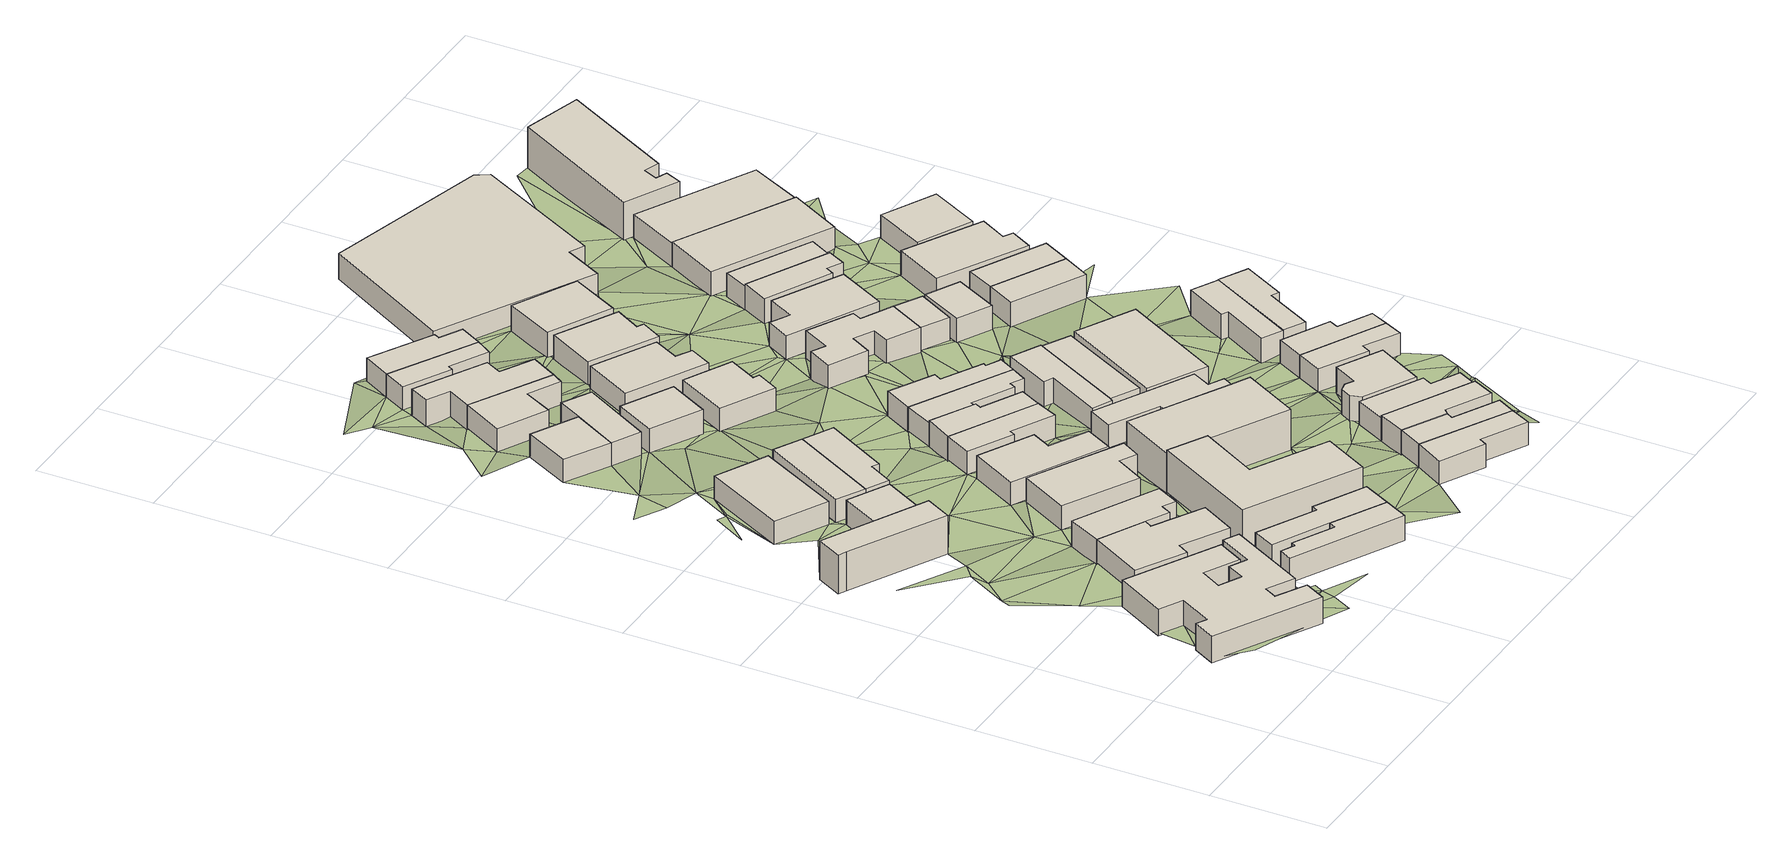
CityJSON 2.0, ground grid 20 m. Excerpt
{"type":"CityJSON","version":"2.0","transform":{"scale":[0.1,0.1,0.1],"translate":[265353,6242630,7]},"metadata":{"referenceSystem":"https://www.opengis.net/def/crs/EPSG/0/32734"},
"CityObjects":{
"building1":{"type":"Building","attributes":{"address":"33A Burns Road Salt River Cape Town","building":"house","building:levels":"1","footprint":{"type":"Polygon"},"plus_code":"CHXHX9X3+X7X","ground_height":12.56,"building_height":4.1,"roof_height":16.66},"geometry":[{"type":"Solid","lod":"1","boundaries":[[[[0,1,2,3]],[[1,4,5,2]],[[4,6,7,5]],[[6,8,9,7]],[[8,10,11,9]],[[10,12,13,11]],[[12,14,15,13]],[[14,16,17,15]],[[16,18,19,17]],[[18,20,21,19]],[[20,22,23,21]],[[22,24,25,23]],[[24,26,27,25]],[[26,28,29,27]],[[28,30,31,29]],[[30,32,33,31]],[[32,34,35,33]],[[34,36,37,35]],[[36,38,39,37]],[[38,0,3,39]],[[3,2,5,7,9,11,13,15,17,19,21,23,25,27,29,31,33,35,37,39]],[[38,36,34,32,30,28,26,24,22,20,18,16,14,12,10,8,6,4,1,0]]]]}]},
"building2":{"type":"Building","attributes":{"address":"12 Burns Road Salt River Cape Town","building":"house","building:levels":"2","footprint":{"type":"Polygon"},"plus_code":"CHX6X7XX+X3W","ground_height":11.12,"building_height":6.9,"roof_height":18.02},"geometry":[{"type":"Solid","lod":"1","boundaries":[[[[40,41,42,43,44,45]],[[41,46,47,43,42]],[[46,48,49,47]],[[48,50,51,49]],[[50,40,45,44,51]],[[44,43,47,49,51]],[[50,48,46,41,40]]]]}]},
"building3":{"type":"Building","attributes":{"address":"31 Burns Road Salt River Cape Town","building":"house","building:levels":"1","footprint":{"type":"Polygon"},"plus_code":"CJX3XFX7+XJW","ground_height":12.03,"building_height":4.1,"roof_height":16.13},"geometry":[{"type":"Solid","lod":"1","boundaries":[[[[52,53,54,55]],[[53,56,57,54]],[[56,58,59,57]],[[58,60,61,59]],[[60,62,63,61]],[[62,64,65,63]],[[64,66,67,65]],[[66,52,55,67]],[[55,54,57,59,61,63,65,67]],[[66,64,62,60,58,56,53,52]]]]}]},
"building4":{"type":"Building","attributes":{"address":"10 Burns Road Salt River Cape Town","building":"house","building:levels":"1","footprint":{"type":"Polygon"},"plus_code":"CHXMX8XG+X3X","ground_height":11.12,"building_height":4.1,"roof_height":15.22},"geometry":[{"type":"Solid","lod":"1","boundaries":[[[[68,69,70,71]],[[69,72,73,70]],[[72,74,75,73]],[[74,68,71,75]],[[71,70,73,75]],[[74,72,69,68]]]]}]},
"building5":{"type":"Building","attributes":{"address":"10 Tennyson Street Salt River Cape Town","building":"house","building:levels":"1","footprint":{"type":"Polygon"},"plus_code":"CHXGX3XG+XXX","ground_height":10.81,"building_height":4.1,"roof_height":14.91},"geometry":[{"type":"Solid","lod":"1","boundaries":[[[[76,77,78,79]],[[77,80,81,78]],[[80,82,83,81]],[[82,76,79,83]],[[79,78,81,83]],[[82,80,77,76]]]]}]},
"building6":{"type":"Building","attributes":{"address":"28 Salt River Cape Town","building":"house","building:levels":"1","footprint":{"type":"Polygon"},"plus_code":"CJXWX4X9+X8V","ground_height":12.88,"building_height":4.1,"roof_height":16.98},"geometry":[{"type":"Solid","lod":"1","boundaries":[[[[84,85,86,87]],[[85,88,89,86]],[[88,90,91,89]],[[90,92,93,91]],[[92,94,95,93]],[[94,96,97,95]],[[96,98,99,97]],[[98,84,87,99]],[[87,86,89,91,93,95,97,99]],[[98,96,94,92,90,88,85,84]]]]}]},
"building7":{"type":"Building","attributes":{"address":"29 Burns Road Salt River Cape Town","building":"house","building:levels":"1","footprint":{"type":"Polygon"},"plus_code":"CJX8XXX6+X9W","ground_height":12.03,"building_height":4.1,"roof_height":16.13},"geometry":[{"type":"Solid","lod":"1","boundaries":[[[[100,101,67,55]],[[101,102,103,67]],[[102,104,105,103]],[[104,106,107,105]],[[106,108,109,107]],[[108,110,111,109]],[[110,100,55,111]],[[55,67,103,105,107,109,111]],[[110,108,106,104,102,101,100]]]]}]},
"building8":{"type":"Building","attributes":{"address":"26 Coleridge Road Salt River Cape Town","building":"house","building:levels":"1","footprint":{"type":"Polygon"},"plus_code":"CJXXXWXH+X3W","ground_height":12.88,"building_height":4.1,"roof_height":16.98},"geometry":[{"type":"Solid","lod":"1","boundaries":[[[[84,112,113,87]],[[112,114,115,113]],[[114,116,117,115]],[[116,118,119,117]],[[118,120,121,119]],[[120,85,86,121]],[[85,84,87,86]],[[87,113,115,117,119,121,86]],[[85,120,118,116,114,112,84]]]]}]},
"building9":{"type":"Building","attributes":{"address":"12 Tennyson Street Salt River Cape Town","building":"house","building:levels":"1","footprint":{"type":"Polygon"},"plus_code":"CHXWX9X7+X2R","ground_height":10.81,"building_height":4.1,"roof_height":14.91},"geometry":[{"type":"Solid","lod":"1","boundaries":[[[[122,123,124,125]],[[123,126,127,124]],[[126,128,129,127]],[[128,122,125,129]],[[125,124,127,129]],[[128,126,123,122]]]]}]},
"building10":{"type":"Building","attributes":{"address":"3 Tennyson Street Salt River Cape Town","building":"house","building:levels":"1","footprint":{"type":"Polygon"},"plus_code":"CHXGX6X5+XQX","ground_height":9.76,"building_height":4.1,"roof_height":13.86},"geometry":[{"type":"Solid","lod":"1","boundaries":[[[[130,131,132,133]],[[131,134,135,132]],[[134,136,137,135]],[[136,130,133,137]],[[133,132,135,137]],[[136,134,131,130]]]]}]},
"building11":{"type":"Building","attributes":{"address":"14 Tennyson Street Salt River Cape Town","building":"house","building:levels":"1","footprint":{"type":"Polygon"},"plus_code":"CJX5XRXQ+X6R","ground_height":10.81,"building_height":4.1,"roof_height":14.91},"geometry":[{"type":"Solid","lod":"1","boundaries":[[[[138,139,129,125]],[[139,140,141,129]],[[140,142,143,141]],[[142,144,145,143]],[[144,146,147,145]],[[146,138,125,147]],[[125,129,141,143,145,147]],[[146,144,142,140,139,138]]]]}]},
"building12":{"type":"Building","attributes":{"address":"27 Burns Road Salt River Cape Town","building":"house","building:levels":"1","footprint":{"type":"Polygon"},"plus_code":"CJXJX3X4+X6X","ground_height":11.66,"building_height":4.1,"roof_height":15.76},"geometry":[{"type":"Solid","lod":"1","boundaries":[[[[148,149,150,151]],[[149,152,153,150]],[[152,154,155,153]],[[154,156,157,155]],[[156,158,159,157]],[[158,148,151,159]],[[151,150,153,155,157,159]],[[158,156,154,152,149,148]]]]}]},
"building13":{"type":"Building","attributes":{"address":"Coleridge Road Salt River Cape Town","building":"apartments","building:levels":"2","building:flats":"8","footprint":{"type":"Polygon"},"plus_code":"CJXXX3XQ+XJR","ground_height":12.58,"building_height":6.9,"roof_height":19.48},"geometry":[{"type":"Solid","lod":"1","boundaries":[[[[160,161,162,163,164,165]],[[161,166,167,163,162]],[[166,168,169,167]],[[168,170,171,169]],[[170,172,173,171]],[[172,160,165,164,173]],[[164,163,167,169,171,173]],[[172,170,168,166,161,160]]]]}]},
"building14":{"type":"Building","attributes":{"address":"5 Tennyson Street Salt River Cape Town","building":"house","building:levels":"1","footprint":{"type":"Polygon"},"plus_code":"CHXVX5XR+XPV","ground_height":9.76,"building_height":4.1,"roof_height":13.86},"geometry":[{"type":"Solid","lod":"1","boundaries":[[[[131,174,175,132]],[[174,176,177,175]],[[176,178,179,177]],[[178,134,135,179]],[[134,131,132,135]],[[132,175,177,179,135]],[[134,178,176,174,131]]]]}]},
"building15":{"type":"Building","attributes":{"address":"25 Burns Road Salt River Cape Town","building":"house","building:levels":"1","footprint":{"type":"Polygon"},"plus_code":"CJXPX3XJ+X2W","ground_height":11.1,"building_height":4.1,"roof_height":15.2},"geometry":[{"type":"Solid","lod":"1","boundaries":[[[[180,181,182,183]],[[181,184,185,182]],[[184,186,187,185]],[[186,188,189,187]],[[188,190,191,189]],[[190,180,183,191]],[[183,182,185,187,189,191]],[[190,188,186,184,181,180]]]]}]},
"building16":{"type":"Building","attributes":{"address":"9 Addison Road Salt River Cape Town","building":"house","building:levels":"1","footprint":{"type":"Polygon"},"plus_code":"CHXMXWX3+X4R","ground_height":9.49,"building_height":4.1,"roof_height":13.59},"geometry":[{"type":"Solid","lod":"1","boundaries":[[[[192,193,194,195]],[[193,196,197,194]],[[196,198,199,197]],[[198,200,201,199]],[[200,202,203,201]],[[202,192,195,203]],[[195,194,197,199,201,203]],[[202,200,198,196,193,192]]]]}]},
"building17":{"type":"Building","attributes":{"address":"7 Tennyson Street Salt River Cape Town","building":"house","building:levels":"1","footprint":{"type":"Polygon"},"plus_code":"CJX5XXXG+XXV","ground_height":9.98,"building_height":4.1,"roof_height":14.08},"geometry":[{"type":"Solid","lod":"1","boundaries":[[[[204,205,206,207]],[[205,208,209,206]],[[208,210,211,209]],[[210,204,207,211]],[[207,206,209,211]],[[210,208,205,204]]]]}]},
"building18":{"type":"Building","attributes":{"address":"23 Burns Road Salt River Cape Town","building":"house","building:levels":"1","footprint":{"type":"Polygon"},"plus_code":"CMX3X8XG+XVX","ground_height":11.1,"building_height":4.1,"roof_height":15.2},"geometry":[{"type":"Solid","lod":"1","boundaries":[[[[212,213,214,215]],[[213,216,217,214]],[[216,218,219,217]],[[218,220,221,219]],[[220,222,223,221]],[[222,212,215,223]],[[215,214,217,219,221,223]],[[222,220,218,216,213,212]]]]}]},
"building19":{"type":"Building","attributes":{"address":"7 Addison Road Salt River Cape Town","building":"house","building:levels":"1","footprint":{"type":"Polygon"},"plus_code":"CHXVXWXV+XPX","ground_height":9.49,"building_height":4.1,"roof_height":13.59},"geometry":[{"type":"Solid","lod":"1","boundaries":[[[[224,225,226,195]],[[225,227,228,226]],[[227,229,230,228]],[[229,231,232,230]],[[231,233,234,232]],[[233,235,236,234]],[[235,237,194,236]],[[237,224,195,194]],[[195,226,228,230,232,234,236,194]],[[237,235,233,231,229,227,225,224]]]]}]},
"building20":{"type":"Building","attributes":{"address":"18 Coleridge Road Salt River Cape Town","building":"civic","building:levels":"2","footprint":{"type":"Polygon"},"plus_code":"CMXMXGX2+X2W","ground_height":12,"building_height":6.9,"roof_height":18.9},"geometry":[{"type":"Solid","lod":"1","boundaries":[[[[238,239,240,241,242,243]],[[239,244,245,241,240]],[[244,246,165,245]],[[246,247,248,165]],[[247,249,250,248]],[[249,251,252,250]],[[251,238,243,242,252]],[[242,241,245,165,248,250,252]],[[251,249,247,246,244,239,238]]]]}]},
"building21":{"type":"Building","attributes":{"address":"21 Burns Road Salt River Cape Town","building":"house","building:levels":"1","footprint":{"type":"Polygon"},"plus_code":"CMX5XXXG+X9X","ground_height":11.12,"building_height":4.1,"roof_height":15.22},"geometry":[{"type":"Solid","lod":"1","boundaries":[[[[253,254,215,214]],[[254,255,256,215]],[[255,257,258,256]],[[257,259,260,261,258]],[[259,262,263,264,261,260]],[[262,253,214,264,263]],[[214,215,256,258,261,264]],[[262,259,257,255,254,253]]]]}]},
"building22":{"type":"Building","attributes":{"address":"5 Addison Road Salt River Cape Town","building":"house","building:levels":"1","footprint":{"type":"Polygon"},"plus_code":"CJX2X8XC+X4X","ground_height":8.92,"building_height":4.1,"roof_height":13.02},"geometry":[{"type":"Solid","lod":"1","boundaries":[[[[265,266,267,268]],[[266,269,270,267]],[[269,271,272,270]],[[271,273,274,272]],[[273,275,276,274]],[[275,265,268,276]],[[268,267,270,272,274,276]],[[275,273,271,269,266,265]]]]}]},
"building23":{"type":"Building","attributes":{"address":"8 Burns Road Salt River Cape Town","building":"house","building:levels":"1","footprint":{"type":"Polygon"},"plus_code":"CJXPXHX6+XMX","ground_height":9.83,"building_height":4.1,"roof_height":13.93},"geometry":[{"type":"Solid","lod":"1","boundaries":[[[[277,278,279,280]],[[278,281,282,279]],[[281,283,284,282]],[[283,285,286,284]],[[285,287,288,286]],[[287,277,280,288]],[[280,279,282,284,286,288]],[[287,285,283,281,278,277]]]]}]},
"building24":{"type":"Building","attributes":{"address":"3 Addison Road Salt River Cape Town","building":"house","building:levels":"1","footprint":{"type":"Polygon"},"plus_code":"CJX4XVXP+X7R","ground_height":8.92,"building_height":4.1,"roof_height":13.02},"geometry":[{"type":"Solid","lod":"1","boundaries":[[[[265,275,276,268]],[[275,289,290,276]],[[289,291,292,290]],[[291,293,294,292]],[[293,295,296,294]],[[295,265,268,296]],[[268,276,290,292,294,296]],[[295,293,291,289,275,265]]]]}]},
"building25":{"type":"Building","attributes":{"address":"6 Salt River Cape Town","building":"house","building:levels":"1","footprint":{"type":"Polygon"},"plus_code":"CJXMX4X7+X5R","ground_height":9.75,"building_height":4.1,"roof_height":13.85},"geometry":[{"type":"Solid","lod":"1","boundaries":[[[[297,298,299,300]],[[298,301,302,299]],[[301,303,304,302]],[[303,305,306,304]],[[305,307,308,306]],[[307,297,300,308]],[[300,299,302,304,306,308]],[[307,305,303,301,298,297]]]]}]},
"building26":{"type":"Building","attributes":{"address":"19 Burns Road Salt River Cape Town","building":"house","building:levels":"1","footprint":{"type":"Polygon"},"plus_code":"CMX8XCXG+XVV","ground_height":10.68,"building_height":4.1,"roof_height":14.78},"geometry":[{"type":"Solid","lod":"1","boundaries":[[[[262,259,260,263]],[[259,309,310,260]],[[309,311,312,310]],[[311,313,314,312]],[[313,315,316,314]],[[315,317,318,316]],[[317,319,320,318]],[[319,262,263,320]],[[263,260,310,312,314,316,318,320]],[[319,317,315,313,311,309,259,262]]]]}]},
"building27":{"type":"Building","attributes":{"address":"31 Coleridge Road Salt River Cape Town","building":"house","building:levels":"1","footprint":{"type":"Polygon"},"plus_code":"CPXFXRXQ+X3W","ground_height":12.52,"building_height":4.1,"roof_height":16.62},"geometry":[{"type":"Solid","lod":"1","boundaries":[[[[321,322,323,324]],[[322,325,326,323]],[[325,327,328,326]],[[327,329,330,328]],[[329,331,332,330]],[[331,321,324,332]],[[324,323,326,328,330,332]],[[331,329,327,325,322,321]]]]}]},
"building28":{"type":"Building","attributes":{"address":"Coleridge Road Salt River Cape Town","building":"house","building:levels":"1","footprint":{"type":"Polygon"},"plus_code":"CPX4XFXG+XVR","ground_height":11.26,"building_height":4.1,"roof_height":15.36},"geometry":[{"type":"Solid","lod":"1","boundaries":[[[[333,334,243,240]],[[334,335,336,243]],[[335,337,338,336]],[[337,339,340,338]],[[339,341,342,340]],[[341,343,344,342]],[[343,345,346,344]],[[345,347,348,346]],[[347,349,350,348]],[[349,333,240,350]],[[240,243,336,338,340,342,344,346,348,350]],[[349,347,345,343,341,339,337,335,334,333]]]]}]},
"building29":{"type":"Building","attributes":{"address":"17 Burns Road Salt River Cape Town","building":"house","building:levels":"1","footprint":{"type":"Polygon"},"plus_code":"CMXFX3XQ+XXX","ground_height":10.68,"building_height":4.1,"roof_height":14.78},"geometry":[{"type":"Solid","lod":"1","boundaries":[[[[351,352,318,320]],[[352,353,354,318]],[[353,355,356,354]],[[355,357,358,356]],[[357,359,360,358]],[[359,361,362,360]],[[361,363,364,362]],[[363,351,320,364]],[[320,318,354,356,358,360,362,364]],[[363,361,359,357,355,353,352,351]]]]}]},
"building30":{"type":"Building","attributes":{"address":"29 Coleridge Road Salt River Cape Town","building":"house","building:levels":"1","footprint":{"type":"Polygon"},"plus_code":"CPXMXCXF+XRR","ground_height":12.52,"building_height":4.1,"roof_height":16.62},"geometry":[{"type":"Solid","lod":"1","boundaries":[[[[321,331,332,324]],[[331,365,366,332]],[[365,367,368,366]],[[367,369,370,368]],[[369,371,372,370]],[[371,321,324,372]],[[324,332,366,368,370,372]],[[371,369,367,365,331,321]]]]}]},
"building31":{"type":"Building","attributes":{"address":"16 Tennyson Street Salt River Cape Town","building":"house","building:levels":"1","footprint":{"type":"Polygon"},"plus_code":"CMXVX2XG+XWV","ground_height":11.12,"building_height":4.1,"roof_height":15.22},"geometry":[{"type":"Solid","lod":"1","boundaries":[[[[373,374,375,376,377,378]],[[374,379,380,376,375]],[[379,381,382,380]],[[381,383,384,382]],[[383,385,386,384]],[[385,387,388,386]],[[387,373,378,377,388]],[[377,376,380,382,384,386,388]],[[387,385,383,381,379,374,373]]]]}]},
"building32":{"type":"Building","attributes":{"address":"27 Coleridge Road Salt River Cape Town","building":"house","building:levels":"1","footprint":{"type":"Polygon"},"plus_code":"CPXQX3XJ+XJX","ground_height":12.54,"building_height":4.1,"roof_height":16.64},"geometry":[{"type":"Solid","lod":"1","boundaries":[[[[389,390,370,372]],[[390,391,392,370]],[[391,393,394,392]],[[393,395,396,397,394]],[[395,398,399,400,397,396]],[[398,389,372,400,399]],[[372,370,392,394,397,400]],[[398,395,393,391,390,389]]]]}]},
"building33":{"type":"Building","attributes":{"address":"4 Burns Road Salt River Cape Town","building":"house","building:levels":"1","footprint":{"type":"Polygon"},"plus_code":"CJXWXJXX+X7X","ground_height":9.42,"building_height":4.1,"roof_height":13.52},"geometry":[{"type":"Solid","lod":"1","boundaries":[[[[401,402,403,404]],[[402,405,406,403]],[[405,407,408,406]],[[407,409,410,408]],[[409,411,412,410]],[[411,401,404,412]],[[404,403,406,408,410,412]],[[411,409,407,405,402,401]]]]}]},
"building34":{"type":"Building","attributes":{"address":"18 Tennyson Street Salt River Cape Town","building":"house","building:levels":"1","footprint":{"type":"Polygon"},"plus_code":"CPX4XWXQ+X3W","ground_height":10.86,"building_height":4.1,"roof_height":14.96},"geometry":[{"type":"Solid","lod":"1","boundaries":[[[[413,414,415,378]],[[414,416,417,415]],[[416,418,419,417]],[[418,413,378,419]],[[378,415,417,419]],[[418,416,414,413]]]]}]},
"building35":{"type":"Building","attributes":{"address":"25 Coleridge Road Salt River Cape Town","building":"house","building:levels":"1","footprint":{"type":"Polygon"},"plus_code":"CPXRX8X5+XXX","ground_height":12.03,"building_height":4.1,"roof_height":16.13},"geometry":[{"type":"Solid","lod":"1","boundaries":[[[[398,395,396,399]],[[395,420,421,396]],[[420,422,423,421]],[[422,424,425,423]],[[424,426,427,425]],[[426,398,399,427]],[[399,396,421,423,425,427]],[[426,424,422,420,395,398]]]]}]},
"building36":{"type":"Building","attributes":{"address":"15 Burns Road Salt River Cape Town","building":"house","building:levels":"1","footprint":{"type":"Polygon"},"plus_code":"CMXWXWX3+XMX","ground_height":10.42,"building_height":4.1,"roof_height":14.52},"geometry":[{"type":"Solid","lod":"1","boundaries":[[[[428,429,430,431]],[[429,432,433,430]],[[432,434,435,433]],[[434,436,437,435]],[[436,438,439,437]],[[438,440,441,439]],[[440,442,443,441]],[[442,444,445,443]],[[444,446,447,445]],[[446,448,449,447]],[[448,450,451,449]],[[450,428,431,451]],[[431,430,433,435,437,439,441,443,445,447,449,451]],[[450,448,446,444,442,440,438,436,434,432,429,428]]]]}]},
"building37":{"type":"Building","attributes":{"address":"23 Coleridge Road Salt River Cape Town","building":"house","building:levels":"1","footprint":{"type":"Polygon"},"plus_code":"CPXWXPXC+XRR","ground_height":12.03,"building_height":4.1,"roof_height":16.13},"geometry":[{"type":"Solid","lod":"1","boundaries":[[[[452,453,454,455]],[[453,456,457,454]],[[456,458,459,457]],[[458,460,461,459]],[[460,462,463,461]],[[462,464,465,463]],[[464,466,467,465]],[[466,452,455,467]],[[455,454,457,459,461,463,465,467]],[[466,464,462,460,458,456,453,452]]]]}]},
"building38":{"type":"Building","attributes":{"address":"2 Burns Road Salt River Cape Town","building":"house","building:levels":"1","footprint":{"type":"Polygon"},"plus_code":"CMX5XCX2+XPX","ground_height":9.42,"building_height":4.1,"roof_height":13.52},"geometry":[{"type":"Solid","lod":"1","boundaries":[[[[468,469,470,471]],[[469,472,473,470]],[[472,474,475,473]],[[474,468,471,475]],[[471,470,473,475]],[[474,472,469,468]]]]}]},
"building39":{"type":"Building","attributes":{"address":"20 Tennyson Street Salt River Cape Town","building":"house","building:levels":"1","footprint":{"type":"Polygon"},"plus_code":"CPXHX5X3+XJR","ground_height":10.86,"building_height":4.1,"roof_height":14.96},"geometry":[{"type":"Solid","lod":"1","boundaries":[[[[476,477,478,479]],[[477,480,481,478]],[[480,482,483,481]],[[482,476,479,483]],[[479,478,481,483]],[[482,480,477,476]]]]}]},
"building40":{"type":"Building","attributes":{"address":"13 Burns Road Salt River Cape Town","building":"house","building:levels":"1","footprint":{"type":"Polygon"},"plus_code":"CPX5XPXH+X2R","ground_height":9.68,"building_height":4.1,"roof_height":13.78},"geometry":[{"type":"Solid","lod":"1","boundaries":[[[[484,485,486,487]],[[485,488,489,486]],[[488,490,491,489]],[[490,492,493,491]],[[492,494,495,493]],[[494,484,487,495]],[[487,486,489,491,493,495]],[[494,492,490,488,485,484]]]]}]},
"building41":{"type":"Building","attributes":{"address":"13 Tennyson Street Salt River Cape Town","building":"house","building:levels":"1","footprint":{"type":"Polygon"},"plus_code":"CPX7XRXM+X4V","ground_height":10.42,"building_height":4.1,"roof_height":14.52},"geometry":[{"type":"Solid","lod":"1","boundaries":[[[[496,497,431,430]],[[497,498,499,431]],[[498,500,501,499]],[[500,496,430,501]],[[430,431,499,501]],[[500,498,497,496]]]]}]},
"building42":{"type":"Building","attributes":{"address":"21 Coleridge Road Salt River Cape Town","building":"house","building:levels":"1","footprint":{"type":"Polygon"},"plus_code":"CQX7XRXH+X5W","ground_height":11.44,"building_height":4.1,"roof_height":15.54},"geometry":[{"type":"Solid","lod":"1","boundaries":[[[[502,503,504,505]],[[503,506,507,504]],[[506,508,509,507]],[[508,510,511,509]],[[510,512,513,511]],[[512,502,505,513]],[[505,504,507,509,511,513]],[[512,510,508,506,503,502]]]]}]},
"building43":{"type":"Building","attributes":{"address":"19 Coleridge Road Salt River Cape Town","building":"house","building:levels":"1","footprint":{"type":"Polygon"},"plus_code":"CQXCXXX7+X6V","ground_height":11.43,"building_height":4.1,"roof_height":15.53},"geometry":[{"type":"Solid","lod":"1","boundaries":[[[[502,512,513,505]],[[512,514,515,513]],[[514,516,517,515]],[[516,518,519,517]],[[518,520,521,519]],[[520,502,505,521]],[[505,513,515,517,519,521]],[[520,518,516,514,512,502]]]]}]},
"building44":{"type":"Building","attributes":{"address":"13A Tennyson Street Salt River Cape Town","building":"house","building:levels":"1","footprint":{"type":"Polygon"},"plus_code":"CPXHXCX2+XVR","ground_height":10.42,"building_height":4.1,"roof_height":14.52},"geometry":[{"type":"Solid","lod":"1","boundaries":[[[[522,523,524,525]],[[523,526,527,524]],[[526,528,529,527]],[[528,522,525,529]],[[525,524,527,529]],[[528,526,523,522]]]]}]},
"building45":{"type":"Building","attributes":{"address":"Sterling Buildings 432 Albert Road Salt River Cape Town","building":"retail","building:levels":"1","footprint":{"type":"Polygon"},"plus_code":"CMXHXHX2+X7X","ground_height":8.36,"building_height":4.1,"roof_height":12.46},"geometry":[{"type":"Solid","lod":"1","boundaries":[[[[530,531,532,533]],[[531,534,535,532]],[[534,536,537,535]],[[536,538,539,537]],[[538,540,541,539]],[[540,542,543,541]],[[542,530,533,543]],[[533,532,535,537,539,541,543]],[[542,540,538,536,534,531,530]]]]}]},
"building46":{"type":"Building","attributes":{"address":"11 Burns Road Salt River Cape Town","building":"house","building:levels":"1","footprint":{"type":"Polygon"},"plus_code":"CPX9X7XF+X2X","ground_height":9.68,"building_height":4.1,"roof_height":13.78},"geometry":[{"type":"Solid","lod":"1","boundaries":[[[[544,545,546,547,548,549]],[[545,550,551,547,546]],[[550,552,553,551]],[[552,554,555,553]],[[554,556,557,555]],[[556,544,549,548,557]],[[548,547,551,553,555,557]],[[556,554,552,550,545,544]]]]}]},
"building47":{"type":"Building","attributes":{"address":"22 Tennyson Street Salt River Cape Town","building":"house","building:levels":"1","footprint":{"type":"Polygon"},"plus_code":"CQX8XHXP+X5W","ground_height":10.94,"building_height":4.1,"roof_height":15.04},"geometry":[{"type":"Solid","lod":"1","boundaries":[[[[558,559,560,561]],[[559,562,563,560]],[[562,564,565,563]],[[564,566,567,565]],[[566,568,569,567]],[[568,558,561,569]],[[561,560,563,565,567,569]],[[568,566,564,562,559,558]]]]}]},
"building48":{"type":"Building","attributes":{"address":"9 Burns Road Salt River Cape Town","building":"house","building:levels":"1","footprint":{"type":"Polygon"},"plus_code":"CPXFXHX3+X7V","ground_height":9.29,"building_height":4.1,"roof_height":13.39},"geometry":[{"type":"Solid","lod":"1","boundaries":[[[[570,571,572,549]],[[571,573,574,572]],[[573,575,576,574]],[[575,570,549,576]],[[549,572,574,576]],[[575,573,571,570]]]]}]},
"building49":{"type":"Building","attributes":{"address":"14 Coleridge Road Salt River Cape Town","building":"house","building:levels":"1","footprint":{"type":"Polygon"},"plus_code":"CQX4X6XJ+XVR","ground_height":10.16,"building_height":4.1,"roof_height":14.26},"geometry":[{"type":"Solid","lod":"1","boundaries":[[[[577,578,579,580]],[[578,581,582,579]],[[581,583,584,582]],[[583,577,580,584]],[[580,579,582,584]],[[583,581,578,577]]]]}]},
"building50":{"type":"Building","attributes":{"address":"24 Tennyson Street Salt River Cape Town","building":"house","building:levels":"1","footprint":{"type":"Polygon"},"plus_code":"CQXMXWXP+X6X","ground_height":10.98,"building_height":4.1,"roof_height":15.08},"geometry":[{"type":"Solid","lod":"1","boundaries":[[[[585,586,569,587,588,561]],[[586,589,590,587,569]],[[589,591,592,590]],[[591,593,594,592]],[[593,595,596,594]],[[595,585,561,588,596]],[[588,587,590,592,594,596]],[[595,593,591,589,586,585]]]]}]},
"building51":{"type":"Building","attributes":{"address":"12 Coleridge Road Salt River Cape Town","building":"house","building:levels":"1","footprint":{"type":"Polygon"},"plus_code":"CQX6XPXH+X7V","ground_height":10.16,"building_height":4.1,"roof_height":14.26},"geometry":[{"type":"Solid","lod":"1","boundaries":[[[[577,597,598,580]],[[597,599,600,598]],[[599,578,579,600]],[[578,577,580,579]],[[580,598,600,579]],[[578,599,597,577]]]]}]},
"building52":{"type":"Building","attributes":{"address":"10 Coleridge Road Salt River Cape Town","building":"house","building:levels":"1","footprint":{"type":"Polygon"},"plus_code":"CQX6XGX2+XFW","ground_height":10.16,"building_height":4.1,"roof_height":14.26},"geometry":[{"type":"Solid","lod":"1","boundaries":[[[[601,602,603,604]],[[602,605,606,603]],[[605,607,608,606]],[[607,609,610,608]],[[609,611,612,610]],[[611,601,604,612]],[[604,603,606,608,610,612]],[[611,609,607,605,602,601]]]]}]},
"building53":{"type":"Building","attributes":{"address":"7 Burns Road Salt River Cape Town","building":"house","building:levels":"1","footprint":{"type":"Polygon"},"plus_code":"CPXQX9X9+X7V","ground_height":9.2,"building_height":4.1,"roof_height":13.3},"geometry":[{"type":"Solid","lod":"1","boundaries":[[[[613,614,615,616,617,618]],[[614,619,620,616,615]],[[619,621,622,620]],[[621,613,618,617,622]],[[617,616,620,622]],[[621,619,614,613]]]]}]},
"building54":{"type":"Building","attributes":{"address":"5 Burns Road Salt River Cape Town","building":"house","building:levels":"1","footprint":{"type":"Polygon"},"plus_code":"CQX2X3X6+XJX","ground_height":8.9,"building_height":4.1,"roof_height":13},"geometry":[{"type":"Solid","lod":"1","boundaries":[[[[614,613,618,615]],[[613,623,624,618]],[[623,625,626,624]],[[625,614,615,626]],[[615,618,624,626]],[[625,623,613,614]]]]}]},
"building55":{"type":"Building","attributes":{"address":"8 Coleridge Road Salt River Cape Town","building":"house","building:levels":"1","footprint":{"type":"Polygon"},"plus_code":"CQXGXVXW+XJX","ground_height":9.68,"building_height":4.1,"roof_height":13.78},"geometry":[{"type":"Solid","lod":"1","boundaries":[[[[627,628,629,630]],[[628,631,632,629]],[[631,633,634,632]],[[633,627,630,634]],[[630,629,632,634]],[[633,631,628,627]]]]}]},
"building56":{"type":"Building","attributes":{"address":"444 Albert Road Salt River Cape Town","building":"retail","building:levels":"2","footprint":{"type":"Polygon"},"plus_code":"CQX5XCXM+X3X","ground_height":8.32,"building_height":6.9,"roof_height":15.22},"geometry":[{"type":"Solid","lod":"1","boundaries":[[[[635,636,637,638]],[[636,639,640,637]],[[639,641,642,640]],[[641,643,644,642]],[[643,645,646,644]],[[645,647,648,646]],[[647,649,650,648]],[[649,635,638,650]],[[638,637,640,642,644,646,648,650]],[[649,647,645,643,641,639,636,635]]]]}]},
"terrain1":{"type":"TINRelief","geometry":[{"type":"CompositeSurface","lod":"1","boundaries":[[[651,652,653]],[[654,655,656]],[[657,652,651]],[[658,659,660]],[[660,30,53]],[[661,662,663]],[[664,665,658]],[[666,662,661]],[[660,52,658]],[[667,666,655]],[[668,665,669]],[[662,670,663]],[[671,672,673]],[[671,674,672]],[[664,658,52]],[[660,53,52]],[[30,675,53]],[[665,664,669]],[[666,667,676]],[[666,677,662]],[[662,678,670]],[[677,666,676]],[[679,674,671]],[[678,662,677]],[[680,681,682]],[[675,30,683]],[[670,678,684]],[[41,680,682]],[[685,679,671]],[[686,678,677]],[[684,687,670]],[[669,664,688]],[[677,676,689]],[[664,52,110]],[[683,679,685]],[[670,687,120]],[[120,690,670]],[[683,685,691]],[[688,40,669]],[[675,691,692]],[[110,688,664]],[[82,80,681]],[[683,691,675]],[[680,69,681]],[[693,694,695]],[[680,41,696]],[[120,687,697]],[[698,693,80]],[[687,699,697]],[[691,700,692]],[[69,82,681]],[[698,80,77]],[[120,118,690]],[[701,41,40]],[[691,690,700]],[[120,697,702]],[[40,688,701]],[[82,69,126]],[[690,118,703]],[[704,705,706]],[[77,693,698]],[[696,41,701]],[[703,700,690]],[[110,149,688]],[[126,69,128]],[[64,707,66]],[[702,697,708]],[[77,709,693]],[[704,709,705]],[[68,696,701]],[[69,68,128]],[[703,118,114]],[[700,703,710]],[[126,76,82]],[[64,710,707]],[[110,711,149]],[[688,149,712]],[[688,180,701]],[[118,713,114]],[[714,128,68]],[[707,715,716]],[[68,701,714]],[[76,709,77]],[[715,707,710]],[[131,130,705]],[[180,688,712]],[[76,126,123]],[[717,705,709]],[[718,710,703]],[[715,710,719]],[[703,114,720]],[[711,721,149]],[[722,709,76]],[[723,136,196]],[[719,711,715]],[[701,216,714]],[[724,714,725]],[[726,723,196]],[[705,727,131]],[[701,180,190]],[[719,710,718]],[[705,717,727]],[[725,714,216]],[[722,728,709]],[[76,123,722]],[[711,719,718]],[[216,701,190]],[[728,717,709]],[[711,718,721]],[[114,112,720]],[[722,123,122]],[[180,712,729]],[[726,196,193]],[[730,196,136]],[[731,112,84]],[[731,84,732]],[[733,726,233]],[[730,136,134]],[[193,233,726]],[[725,216,213]],[[112,731,720]],[[734,721,718]],[[735,721,734]],[[216,190,736]],[[205,727,717]],[[722,122,737]],[[738,146,725]],[[737,728,722]],[[739,740,172]],[[729,712,741]],[[213,738,725]],[[265,742,733]],[[733,233,231]],[[743,717,728]],[[739,744,740]],[[134,178,730]],[[193,745,233]],[[188,736,190]],[[731,732,322]],[[216,736,218]],[[231,266,733]],[[718,244,734]],[[205,176,727]],[[731,321,720]],[[730,178,200]],[[266,265,733]],[[122,146,746]],[[728,737,743]],[[218,736,188]],[[741,734,244]],[[737,122,746]],[[262,738,213]],[[265,747,742]],[[729,741,244]],[[744,720,321]],[[188,186,748]],[[188,220,218]],[[322,321,731]],[[202,200,178]],[[301,176,205]],[[319,146,738]],[[269,266,231]],[[202,178,176]],[[749,172,740]],[[729,244,750]],[[204,743,737]],[[301,205,204]],[[319,738,262]],[[740,744,749]],[[748,729,750]],[[222,220,188]],[[188,748,222]],[[746,146,751]],[[269,231,752]],[[319,751,146]],[[750,244,753]],[[298,176,301]],[[746,287,737]],[[204,737,283]],[[747,265,295]],[[753,244,239]],[[202,176,298]],[[204,283,301]],[[754,748,750]],[[744,321,371]],[[222,748,754]],[[271,269,752]],[[202,298,192]],[[744,755,749]],[[744,371,755]],[[752,756,757]],[[753,758,750]],[[301,283,303]],[[759,222,754]],[[271,752,760]],[[753,239,758]],[[192,298,761]],[[762,763,764]],[[222,765,212]],[[759,765,222]],[[192,761,757]],[[746,766,287]],[[767,747,295]],[[751,766,746]],[[760,752,757]],[[762,768,769]],[[754,770,759]],[[765,764,212]],[[768,762,764]],[[277,287,766]],[[371,398,755]],[[303,283,281]],[[281,278,277]],[[771,765,759]],[[754,772,770]],[[293,767,295]],[[761,298,297]],[[773,757,761]],[[774,764,765]],[[760,757,775]],[[776,749,755]],[[768,764,774]],[[770,777,778]],[[779,251,749]],[[774,765,771]],[[426,755,398]],[[760,775,275]],[[751,780,766]],[[780,751,781]],[[305,303,281]],[[773,775,757]],[[440,277,766]],[[768,782,783]],[[779,749,784]],[[774,782,768]],[[770,772,777]],[[293,291,289]],[[772,754,343]],[[369,367,785]],[[776,784,749]],[[289,767,293]],[[761,297,786]],[[426,776,755]],[[307,305,297]],[[781,787,788]],[[490,281,277]],[[789,238,251]],[[782,774,790]],[[791,238,789]],[[775,773,792]],[[490,277,440]],[[785,367,793]],[[297,305,786]],[[305,281,794]],[[780,795,766]],[[780,781,795]],[[289,275,469]],[[796,776,426]],[[774,374,790]],[[775,469,275]],[[469,767,289]],[[793,367,365]],[[781,797,795]],[[251,779,503]],[[788,798,353]],[[401,792,773]],[[794,281,490]],[[790,374,353]],[[785,793,799]],[[792,800,775]],[[341,339,343]],[[796,426,424]],[[789,251,503]],[[788,497,781]],[[801,436,440]],[[784,503,779]],[[802,772,343]],[[803,786,305]],[[777,772,804]],[[490,440,436]],[[365,799,793]],[[305,794,488]],[[797,781,497]],[[795,797,805]],[[343,339,802]],[[806,807,365]],[[784,808,503]],[[799,365,807]],[[788,353,809]],[[792,401,800]],[[502,339,789]],[[810,811,401]],[[811,786,803]],[[803,305,488]],[[812,796,424]],[[456,808,813]],[[374,809,353]],[[797,814,805]],[[794,490,488]],[[799,807,815]],[[456,503,808]],[[503,502,789]],[[803,401,811]],[[374,413,809]],[[804,418,777]],[[490,436,816]],[[469,817,767]],[[424,422,818]],[[339,520,802]],[[497,788,819]],[[803,800,401]],[[819,788,809]],[[820,815,807]],[[413,418,809]],[[339,502,520]],[[456,821,503]],[[803,822,800]],[[823,803,488]],[[820,818,815]],[[824,488,485]],[[812,424,825]],[[490,816,826]],[[809,418,804]],[[424,818,825]],[[822,827,800]],[[498,497,819]],[[824,823,488]],[[828,821,456]],[[520,829,802]],[[496,816,830]],[[831,802,829]],[[827,817,469]],[[828,812,825]],[[818,820,832]],[[823,544,803]],[[809,833,819]],[[834,809,804]],[[477,802,831]],[[826,816,496]],[[803,835,822]],[[818,832,825]],[[821,828,508]],[[498,819,836]],[[822,817,827]],[[833,809,834]],[[803,544,835]],[[520,837,829]],[[838,508,828]],[[496,500,826]],[[500,498,836]],[[839,823,824]],[[840,804,477]],[[841,828,825]],[[817,822,835]],[[842,831,829]],[[826,500,836]],[[520,843,837]],[[828,841,838]],[[520,518,843]],[[844,477,831]],[[842,844,831]],[[845,826,836]],[[544,846,835]],[[833,834,847]],[[848,839,824]],[[834,804,849]],[[840,849,804]],[[845,848,826]],[[518,516,850]],[[528,833,847]],[[843,518,850]],[[851,835,846]],[[528,845,836]],[[852,817,835]],[[840,477,559]],[[844,559,477]],[[853,817,854]],[[817,852,854]],[[839,848,855]],[[528,847,856]],[[857,839,855]],[[845,528,856]],[[846,573,851]],[[835,614,852]],[[848,845,607]],[[848,607,855]],[[858,835,851]],[[840,559,859]],[[849,840,859]],[[856,860,845]],[[854,852,861]],[[862,855,863]],[[863,855,607]],[[852,614,625]],[[573,858,851]],[[861,864,854]],[[625,861,852]],[[862,858,573]],[[865,863,607]],[[858,862,863]],[[597,860,856]],[[864,866,854]],[[849,867,577]],[[607,868,865]],[[869,858,863]],[[865,870,863]],[[860,597,871]],[[625,872,861]],[[870,869,863]],[[865,868,873]],[[864,861,874]],[[875,858,869]],[[876,858,875]],[[872,625,877]],[[878,879,880]],[[881,880,872]],[[881,872,882]],[[883,878,880]],[[881,883,880]],[[635,874,861]],[[875,884,876]],[[877,882,872]],[[881,882,885]],[[876,884,886]],[[877,876,886]],[[877,887,882]],[[888,877,886]],[[881,889,883]],[[649,883,889]]]}]}
},
"vertices":[
[80,142,50],[257,46,50],[257,46,97],[80,142,97],[277,83,50],[277,83,97],[226,111,50],[226,111,97],[238,133,50],[238,133,97],[285,107,50],[285,107,97],[358,241,50],[358,241,97],[332,255,50],[332,255,97],[299,196,50],[299,196,97],[269,212,50],[269,212,97],[252,181,50],[252,181,97],[214,201,50],[214,201,97],[235,238,50],[235,238,97],[294,206,50],[294,206,97],[319,251,50],[319,251,97],[160,337,50],[160,337,97],[111,250,50],[111,250,97],[151,228,50],[151,228,97],[120,171,50],[120,171,97],[102,181,50],[102,181,97],
[183,646,41],[207,691,41],[207,691,82],[207,691,110],[183,646,110],[183,646,82],[29,784,41],[29,784,110],[5,740,41],[5,740,110],[19,733,41],[19,733,110],
[253,429,50],[201,337,50],[201,337,91],[253,429,91],[284,291,50],[284,291,91],[296,311,50],[296,311,91],[376,266,50],[376,266,91],[410,326,50],[410,326,91],[325,374,50],[325,374,91],[333,388,50],[333,388,91],
[261,786,38],[191,823,38],[191,823,82],[261,786,82],[145,738,38],[145,738,82],[215,701,38],[215,701,82],
[252,988,38],[163,1034,38],[163,1034,79],[252,988,79],[90,893,38],[90,893,79],[179,847,38],[179,847,79],
[538,83,56],[445,132,56],[445,132,100],[538,83,100],[439,120,56],[439,120,100],[368,157,56],[368,157,100],[364,149,56],[364,149,100],[340,161,56],[340,161,100],[328,139,56],[328,139,100],[516,41,56],[516,41,100],
[253,429,45],[333,388,45],[373,367,45],[373,367,91],[382,385,45],[382,385,91],[405,373,45],[405,373,91],[426,413,45],[426,413,91],[283,487,45],[283,487,91],
[563,131,56],[563,131,100],[474,177,56],[474,177,100],[469,167,56],[469,167,100],[369,219,56],[369,219,100],[349,181,56],[349,181,100],
[318,965,38],[271,990,38],[271,990,79],[318,965,79],[189,840,38],[189,840,79],[236,814,38],[236,814,79],
[113,1265,28],[189,1223,28],[189,1223,69],[113,1265,69],[232,1301,28],[232,1301,69],[154,1343,28],[154,1343,69],
[318,965,36],[236,814,36],[274,793,36],[274,793,79],[297,835,36],[297,835,79],[309,829,36],[309,829,79],[369,938,36],[369,938,79],
[364,607,45],[317,523,45],[317,523,88],[364,607,88],[443,454,45],[443,454,88],[472,505,45],[472,505,88],[501,489,45],[501,489,88],[520,522,45],[520,522,88],
[480,428,50],[381,248,50],[381,248,119],[381,248,125],[480,428,125],[480,428,119],[574,143,50],[574,143,125],[617,222,50],[617,222,125],[489,292,50],[489,292,125],[545,392,50],[545,392,125],
[237,1197,28],[237,1197,69],[304,1316,28],[304,1316,69],[255,1343,28],[255,1343,69],
[350,626,41],[509,542,41],[509,542,82],[350,626,82],[534,589,41],[534,589,82],[469,624,41],[469,624,82],[487,658,41],[487,658,82],[394,707,41],[394,707,82],
[325,1392,25],[188,1468,25],[188,1468,66],[325,1392,66],[149,1396,25],[149,1396,66],[232,1352,25],[232,1352,66],[258,1402,25],[258,1402,66],[313,1373,25],[313,1373,66],
[372,1212,28],[285,1258,28],[285,1258,71],[372,1212,71],[248,1189,28],[248,1189,71],[334,1142,28],[334,1142,71],
[569,694,41],[422,771,41],[422,771,82],[569,694,82],[398,725,41],[398,725,82],[474,685,41],[474,685,82],[479,694,41],[479,694,82],[551,655,41],[551,655,82],
[325,1392,19],[351,1438,19],[351,1438,66],[295,1469,19],[295,1469,66],[310,1497,19],[310,1497,66],[190,1563,19],[190,1563,66],[172,1529,19],[172,1529,66],[210,1508,19],[210,1508,66],[188,1468,19],
[700,433,46],[618,478,46],[618,478,84],[618,478,119],[700,433,119],[700,433,84],[533,524,46],[533,524,119],[480,428,46],[545,392,46],[545,392,119],[678,320,46],[678,320,119],[731,417,46],[731,417,119],
[422,771,36],[569,694,36],[588,730,36],[588,730,82],[519,766,36],[519,766,82],[524,777,36],[524,777,78],[524,777,82],[449,817,36],[449,817,78],[449,817,82],
[218,1621,19],[197,1582,19],[197,1582,60],[218,1621,60],[276,1539,19],[276,1539,60],[281,1548,19],[281,1548,60],[346,1513,19],[346,1513,60],[364,1540,19],[364,1540,60],
[464,1114,28],[453,1119,28],[453,1119,69],[464,1114,69],[479,1168,28],[479,1168,69],[398,1210,28],[398,1210,69],[352,1123,28],[352,1123,69],[443,1075,28],[443,1075,69],
[385,1578,19],[385,1578,60],[347,1599,19],[347,1599,60],[352,1609,19],[352,1609,60],[245,1669,19],[245,1669,60],
[477,1296,28],[370,1353,28],[370,1353,68],[477,1296,68],[325,1270,28],[325,1270,68],[460,1198,28],[460,1198,68],[481,1237,28],[481,1237,68],[454,1252,28],[454,1252,68],
[529,787,36],[529,787,78],[600,750,36],[600,750,78],[605,760,36],[605,760,78],[627,748,36],[627,748,78],[643,775,36],[643,775,78],[474,866,36],[474,866,78],
[712,120,55],[683,70,55],[683,70,96],[712,120,96],[759,30,55],[759,30,96],[767,44,55],[767,44,96],[845,3,55],[845,3,96],[863,39,55],[863,39,96],
[618,478,43],[700,433,43],[718,466,43],[718,466,84],[746,452,43],[746,452,84],[759,476,43],[759,476,84],[733,490,43],[733,490,84],[750,522,43],[750,522,84],[583,611,43],[583,611,84],[560,570,43],[560,570,84],[644,525,43],[644,525,84],
[474,866,34],[643,775,34],[659,804,34],[659,804,78],[634,817,34],[634,817,78],[637,822,34],[637,822,78],[568,860,34],[568,860,78],[575,873,34],[575,873,78],[500,914,34],[500,914,78],
[880,70,55],[880,70,96],[803,111,55],[803,111,96],[809,122,55],[809,122,96],[735,162,55],[735,162,96],
[718,767,34],[668,793,34],[668,793,80],[668,793,82],[718,767,82],[718,767,80],[627,715,34],[627,715,82],[643,707,34],[643,707,82],[594,615,34],[594,615,82],[628,598,34],[628,598,82],[633,606,34],[633,606,82],
[735,162,50],[809,122,50],[817,130,50],[817,130,96],[892,90,50],[892,90,96],[911,128,50],[911,128,91],[911,128,96],[759,208,50],[759,208,91],[759,208,96],
[531,1389,22],[427,1445,22],[427,1445,65],[531,1389,65],[382,1364,22],[382,1364,65],[497,1302,22],[497,1302,65],[518,1339,22],[518,1339,65],[506,1345,22],[506,1345,65],
[718,767,39],[633,606,39],[633,606,80],[682,580,39],[682,580,80],[766,741,39],[766,741,80],
[929,163,50],[929,163,91],[881,188,50],[881,188,91],[890,205,50],[890,205,91],[786,260,50],[786,260,91],
[688,956,26],[723,1021,26],[723,1021,75],[688,956,75],[669,1049,26],[669,1049,75],[677,1065,26],[677,1065,75],[600,1106,26],[600,1106,75],[575,1059,26],[575,1059,75],[551,1072,26],[551,1072,75],[528,1030,26],[528,1030,75],[593,996,26],[593,996,75],[613,1032,26],[613,1032,75],[647,1014,26],[647,1014,75],[632,986,26],[632,986,75],
[887,215,44],[932,296,44],[932,296,91],[887,215,91],[857,336,44],[857,336,91],[833,294,44],[833,294,91],[819,302,44],[819,302,91],[803,299,44],[803,299,91],[793,281,44],[793,281,91],[799,262,44],[799,262,91],
[580,1485,19],[472,1541,19],[472,1541,65],[580,1485,65],[428,1457,19],[428,1457,65],[536,1401,19],[536,1401,65],
[784,516,36],[878,689,36],[878,689,80],[784,516,80],[779,742,36],[779,742,80],[685,569,36],[685,569,80],
[662,1197,26],[639,1153,26],[639,1153,68],[662,1197,68],[605,1171,26],[605,1171,68],[583,1130,26],[583,1130,68],[735,1051,26],[735,1051,68],[779,1135,26],[779,1135,68],
[723,1021,34],[688,956,34],[734,931,34],[734,931,75],[769,995,34],[769,995,75],
[870,405,44],[848,362,44],[848,362,85],[870,405,85],[929,318,44],[929,318,85],[937,333,44],[937,333,85],[996,300,44],[996,300,85],[1011,332,44],[1011,332,85],
[1026,363,44],[1026,363,85],[968,393,44],[968,393,85],[976,409,44],[976,409,85],[894,451,44],[894,451,85],
[774,994,32],[736,920,32],[736,920,75],[774,994,75],[794,890,32],[794,890,75],[832,964,32],[832,964,75],
[497,1848,9],[365,1618,9],[365,1618,55],[497,1848,55],[627,1475,9],[627,1475,55],[661,1541,9],[661,1541,55],[688,1529,9],[688,1529,55],[803,1749,9],[803,1749,55],[790,1771,9],[790,1771,55],
[685,1254,23],[661,1209,23],[661,1209,64],[661,1209,68],[685,1254,68],[685,1254,64],[774,1151,23],[774,1151,68],[782,1165,23],[782,1165,68],[808,1151,23],[808,1151,68],[824,1182,23],[824,1182,68],
[1010,617,34],[965,641,34],[965,641,80],[1010,617,80],[924,567,34],[924,567,80],[935,561,34],[935,561,80],[891,482,34],[891,482,80],[927,463,34],[927,463,80],
[685,1254,22],[824,1182,22],[824,1182,64],[846,1223,22],[846,1223,64],[706,1296,22],[706,1296,64],
[967,854,30],[843,919,30],[843,919,73],[967,854,73],[817,870,30],[817,870,73],[941,806,30],[941,806,73],
[1010,617,40],[927,463,40],[927,463,81],[1010,617,81],[963,444,40],[963,444,81],[1006,525,40],[1006,525,81],[1019,518,40],[1019,518,81],[1058,591,40],[1058,591,81],
[992,901,30],[992,901,73],[867,966,30],[867,966,73],
[995,959,28],[979,968,28],[979,968,73],[995,959,73],[1004,1014,28],[1004,1014,73],[872,1086,28],[872,1086,73],[826,1002,28],[826,1002,73],[974,921,28],[974,921,73],
[948,1304,18],[748,1411,18],[748,1411,60],[748,1411,63],[948,1304,63],[948,1304,60],[699,1320,18],[699,1320,63],[899,1213,18],[899,1213,63],
[993,1396,18],[993,1396,60],[795,1501,18],[795,1501,60],
[1047,1117,27],[955,1164,27],[955,1164,68],[1047,1117,68],[911,1079,27],[911,1079,68],[1003,1032,27],[1003,1032,68],
[910,1742,9],[787,1514,9],[787,1514,82],[910,1742,82],[879,1467,9],[879,1467,82],[891,1495,9],[891,1495,82],[871,1503,9],[871,1503,82],[882,1528,9],[882,1528,82],[909,1518,9],[909,1518,82],[1014,1713,9],[1014,1713,82],
[151,228,56],[102,181,56],[120,171,58],[131,95,58],[257,46,58],[80,142,58],[111,250,56],[97,509,45],[90,493,45],[131,395,50],[226,111,58],[281,95,58],[238,133,58],[131,550,45],[137,583,45],[277,83,58],[302,24,58],[47,662,47],[160,603,45],[285,107,58],[269,212,56],[214,201,56],[252,181,56],[235,238,56],[284,291,56],[321,60,58],[327,83,58],[313,113,58],[294,206,56],[145,738,41],[131,840,38],[29,784,43],[319,251,56],[328,139,58],[299,196,56],[336,100,58],[340,161,58],[281,550,45],[401,44,59],[358,241,56],[332,255,56],[296,311,56],[127,994,38],[112,1002,38],[79,943,38],[215,701,41],[368,157,59],[131,995,38],[364,149,59],[376,266,56],[281,695,41],[445,132,59],[381,248,56],[118,1091,30],[131,1145,30],[66,1120,30],[373,367,51],[439,120,59],[166,1066,38],[410,326,51],[426,413,51],[364,607,47],[469,167,59],[274,793,38],[405,373,51],[382,385,51],[248,1189,30],[480,428,51],[431,395,51],[574,143,56],[443,454,51],[281,995,38],[75,1384,25],[297,835,38],[309,829,38],[131,1445,25],[237,1197,30],[281,1145,30],[509,542,46],[232,1352,28],[581,95,56],[619,1,60],[131,1600,19],[501,489,47],[472,505,47],[431,695,41],[352,1123,30],[431,840,36],[489,292,56],[581,245,52],[520,522,46],[94,1629,19],[334,1142,30],[617,222,52],[210,1508,25],[431,995,36],[238,1686,14],[534,589,46],[678,320,50],[560,570,46],[500,914,36],[310,1497,25],[581,550,46],[583,611,46],[731,245,50],[295,1469,25],[351,1438,25],[644,525,46],[594,615,46],[346,1513,25],[382,1364,28],[524,777,37],[519,766,41],[588,730,41],[581,695,41],[528,1030,37],[365,1618,19],[600,750,41],[529,787,37],[628,598,46],[643,707,41],[685,569,43],[427,1445,24],[627,715,41],[428,1457,24],[793,281,50],[682,580,43],[633,606,46],[731,395,46],[581,995,37],[575,873,37],[627,748,41],[605,760,41],[803,299,50],[817,130,55],[497,1302,28],[568,860,37],[637,822,37],[746,452,46],[643,775,37],[718,466,46],[431,1445,24],[882,95,55],[581,1145,26],[593,996,37],[799,262,50],[632,986,37],[634,817,37],[892,90,55],[536,1401,22],[575,1059,37],[784,516,43],[581,1295,24],[779,742,39],[613,1032,37],[901,13,61],[924,58,55],[819,302,50],[731,840,34],[506,1345,24],[518,1339,24],[887,215,50],[833,294,50],[647,1014,37],[911,128,55],[677,1065,34],[627,1475,22],[929,163,55],[736,920,34],[979,163,54],[929,318,50],[581,1445,22],[661,1209,27],[662,1197,27],[1003,206,49],[735,1051,34],[580,1485,22],[932,296,50],[891,482,39],[669,1049,34],[882,550,39],[986,173,49],[794,890,34],[817,870,32],[699,1320,23],[774,994,34],[927,463,44],[996,300,49],[774,1151,27],[882,695,36],[1020,242,49],[935,561,39],[963,444,44],[924,567,39],[826,1002,32],[706,1296,23],[843,919,32],[779,1135,27],[941,806,32],[990,413,44],[731,1295,23],[731,1445,18],[661,1541,15],[688,1529,15],[808,1151,28],[867,966,32],[782,1165,27],[899,1213,28],[1032,695,34],[974,921,30],[787,1514,18],[824,1182,28],[882,1145,28],[731,1600,15],[911,1079,28],[803,1749,11],[1032,840,30],[1004,1014,30],[921,1185,28],[955,1164,28],[995,959,30],[879,1467,19],[1003,1032,30],[882,1745,9],[963,1261,23],[948,1304,22],[993,1396,19],[882,1528,13],[871,1503,19],[891,1495,19],[915,1498,19],[926,1444,19],[909,1518,19],[1018,1303,23],[946,1480,19],[967,1329,23],[997,1406,19],[1002,1395,19],[1023,1709,9]
]}
